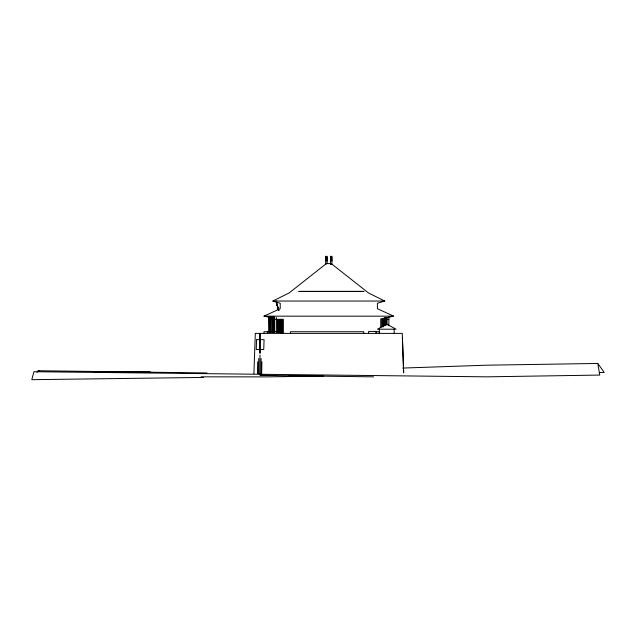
<?xml version="1.0" encoding="UTF-8"?>
<svg xmlns="http://www.w3.org/2000/svg" width="636" height="636" viewBox="0 0 636 636"><rect width="100%" height="100%" fill="white"/><g stroke="black" fill="none" stroke-linecap="round" stroke-linejoin="round"><path stroke-width="0.95" d="M327.158 263.566L327.111 256.896L325.815 256.896L325.743 261.006M256.252 349.458L256.57 339.632M257.445 373.658L257.691 361.733M258.423 373.658L258.733 358.497M259.615 374.517L260.013 355.031M260.744 374.517L261.078 358.497M261.627 374.525L261.905 361.733M253.899 373.69L255.314 333.391L402.27 333.391L403.653 372.847L402.405 337.589M276.382 332.421L276.469 317.491M388.811 325.863L388.946 316.585M330.497 256.896L330.458 264.449M599.263 372.497L604.2 372.434L597.808 363.458L599.756 375.073L486.739 376.83L33.947 371.718L31.8 379.676L203.441 377.434M36.944 372.442L38.184 370.732L39.281 370.748M271.357 317.738L263.988 316.164L280.222 308.667L280.222 303.253L272.852 301.043L289.149 292.934L326.355 263.606L331.253 263.606M332.024 264.218L368.459 292.934L384.756 301.043L377.387 303.253L377.387 308.667L393.62 316.164L380.726 318.922L380.726 327.58M402.612 368.069L486.675 365.191L597.808 363.458M323.645 376.115L264.822 376.886L201.111 376.83M327.007 261.006L326.984 256.324L325.688 256.324L325.855 264.449M330.569 261.006L330.625 256.324L331.92 256.324L331.928 264.449L330.625 264.449M331.897 261.006L331.793 256.896M298.92 291.336L363.832 291.336M298.888 291.487L363.808 291.487M272.852 301.043L384.756 301.043M277.781 307.745L277.439 306.822L278.027 308.524M263.988 316.164L393.62 316.164M271.039 316.585L271.167 319.304L272.876 319.304L272.9 332.421M274.585 317.491L274.673 319.304L276.382 319.304M277.535 319.344L283.274 319.344L283.274 333.351M385.305 319.304L383.619 319.304L383.595 326.793M387.014 317.491L387.101 319.304L388.811 319.304M280.913 331.73L263.988 331.73L263.988 333.582M375.113 331.73L379.239 331.73M257.063 339.648L259.679 339.648L259.361 349.474L256.737 349.474M261.452 339.648L264.075 339.648L263.749 349.474L261.134 349.474M275.778 375.471L259.973 375.359L373.57 376.838M288.617 375.558L317.269 375.765M150.565 372.211L93.691 371.702L150.017 372.211M38.184 370.732L206.931 372.95M94.867 371.472L112.62 371.742M114.591 371.774L151.082 372.33M276.795 304.215L277.264 306.131L276.278 302.521L276.899 304.493M278.012 307.943L276.994 304.334M278.966 310.567L276.223 301.067L276.7 303.213M278.306 308.945L278.759 310.567M386.426 317.491L386.513 324.924M385.837 317.491L385.925 324.924M385.249 317.491L385.337 324.924M384.661 317.491L384.748 325.863M273.957 316.585L274.084 332.421M273.369 316.585L273.496 332.421M272.78 316.585L272.9 319.304M272.184 316.585L272.311 332.421M270.451 316.585L270.578 332.421M269.863 316.585L269.982 332.421M269.267 316.585L269.394 332.421M268.678 316.585L268.805 332.421M394.161 329.202L394.161 333.391M387.101 319.304L387.101 324.924M383.007 319.304L383.007 326.793M382.419 319.304L382.419 326.793M381.831 319.304L381.831 326.793M379.326 329.202L379.326 333.391M376.138 333.391L376.138 331.412L368.594 331.412L368.594 333.391M363.76 333.582L363.76 331.73L290.493 331.73L290.493 333.351M282.623 319.344L282.623 333.351M282.042 319.344L282.042 333.351M281.47 319.344L281.47 333.351M280.889 319.344L280.913 333.582M280.309 319.344L280.309 332.421M280.094 319.344L280.094 332.421M279.204 319.344L279.204 332.421M278.624 319.344L278.624 332.421M278.043 319.344L278.043 332.421M277.463 319.344L277.463 332.421M274.673 319.304L274.673 332.421M271.167 319.304L271.167 332.421M267.422 331.73L267.422 333.582M386.267 324.4L377.418 329.202L396.077 329.202L387.229 324.4L386.267 324.4M278.202 309.303L278.019 308.77L278.202 309.303M260.188 333.972L259.782 333.972L259.782 353.211L260.188 353.211L260.188 333.972M276.755 304.477L276.891 304.954L276.771 304.469M276.883 304.62L276.732 304.127L276.843 304.596"/></g></svg>
